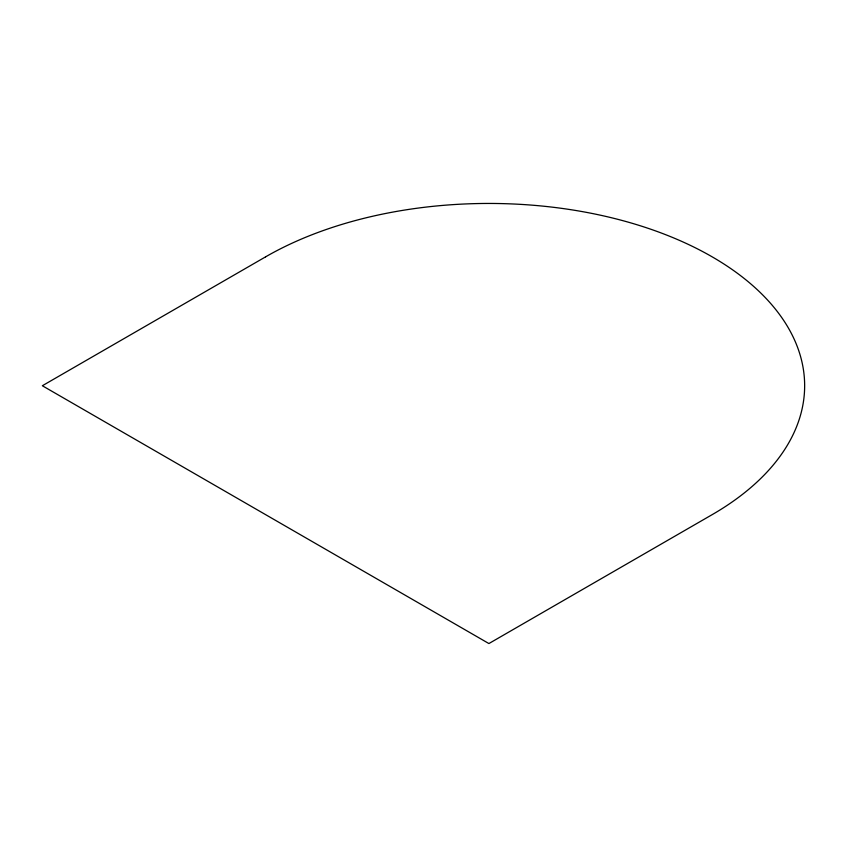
<?xml version="1.0" encoding="UTF-8"?>
<svg xmlns="http://www.w3.org/2000/svg" width="847" height="847" viewBox="0 0 847 847"><rect width="100%" height="100%" fill="white"/><g stroke="black" fill="none" stroke-linecap="round" stroke-linejoin="round"><path stroke-width="1.27" d="M265.619 256.842L42.35 385.745L488.899 643.551L712.168 514.648A315.751 182.296 0 0 0 712.168 256.842A315.751 182.296 0 0 0 265.619 256.842"/></g></svg>
